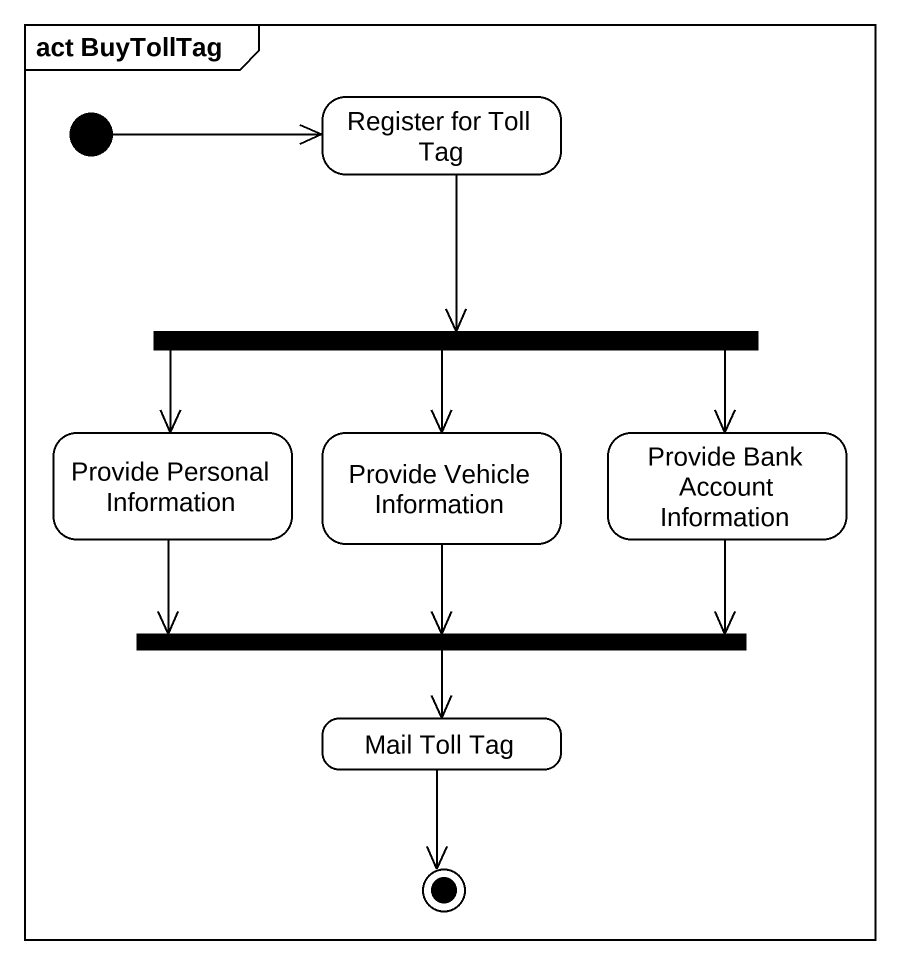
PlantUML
@startuml
mainframe act BuyTollTag
hide empty description
state "Register for Toll Tag" as Register_for_Toll_Tag
state fork1 <<fork>>
state "Provide Personal Information" as Provide_Personal_Information
state "Provide Vehicle Information" as Provide_Vehicle_Information
state "Provide Bank Account Information" as Provide_Bank_Account
state fork2 <<join>>
state "Mail Toll Tag" as Mail_Toll_Tag
[*] -right-> Register_for_Toll_Tag
Register_for_Toll_Tag --> fork1
fork1 -left-> Provide_Personal_Information
fork1 --> Provide_Vehicle_Information
fork1 -right-> Provide_Bank_Account
Provide_Personal_Information -right-> fork2
Provide_Vehicle_Information --> fork2
Provide_Bank_Account -left-> fork2
fork2 --> Mail_Toll_Tag
Mail_Toll_Tag --> [*]
@enduml
